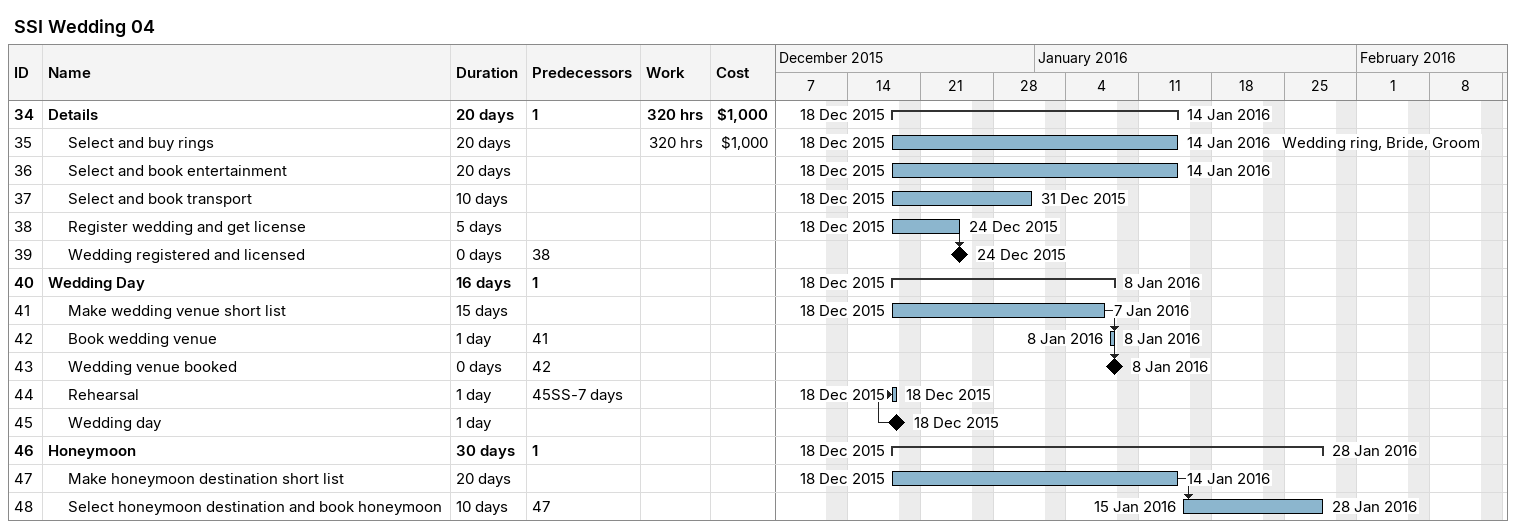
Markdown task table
SSI Wedding 04

| ID | Level | Task | Duration | Start | Finish | Predecessors | Resources | Work (h) | Cost ($) |
|---|---|---|---|---|---|---|---|---|---|
| 34 | 1 | **Details** | 20d | 2015-12-18 | 2016-01-14 | 1 |  | 320 | 1000 |
| 35 | 2 | Select and buy rings | 20d | 2015-12-18 | 2016-01-14 |  | Wedding ring, Bride, Groom | 320 | 1000 |
| 36 | 2 | Select and book entertainment | 20d | 2015-12-18 | 2016-01-14 |  |  |  |  |
| 37 | 2 | Select and book transport | 10d | 2015-12-18 | 2015-12-31 |  |  |  |  |
| 38 | 2 | Register wedding and get license | 5d | 2015-12-18 | 2015-12-24 |  |  |  |  |
| 39 | 2 | Wedding registered and licensed | 0d | 2015-12-24 | 2015-12-24 | 38 |  |  |  |
| 40 | 1 | **Wedding Day** | 16d | 2015-12-18 | 2016-01-08 | 1 |  |  |  |
| 41 | 2 | Make wedding venue short list | 15d | 2015-12-18 | 2016-01-07 |  |  |  |  |
| 42 | 2 | Book wedding venue | 1d | 2016-01-08 | 2016-01-08 | 41 |  |  |  |
| 43 | 2 | Wedding venue booked | 0d | 2016-01-08 | 2016-01-08 | 42 |  |  |  |
| 44 | 2 | Rehearsal | 1d | 2015-12-18 | 2015-12-18 | 45SS-7d |  |  |  |
| 45 | 2 | Wedding day | 1d | 2015-12-18 | 2015-12-18 |  |  |  |  |
| 46 | 1 | **Honeymoon** | 30d | 2015-12-18 | 2016-01-28 | 1 |  |  |  |
| 47 | 2 | Make honeymoon destination short list | 20d | 2015-12-18 | 2016-01-14 |  |  |  |  |
| 48 | 2 | Select honeymoon destination and book honeymoon | 10d | 2016-01-15 | 2016-01-28 | 47 |  |  |  |
